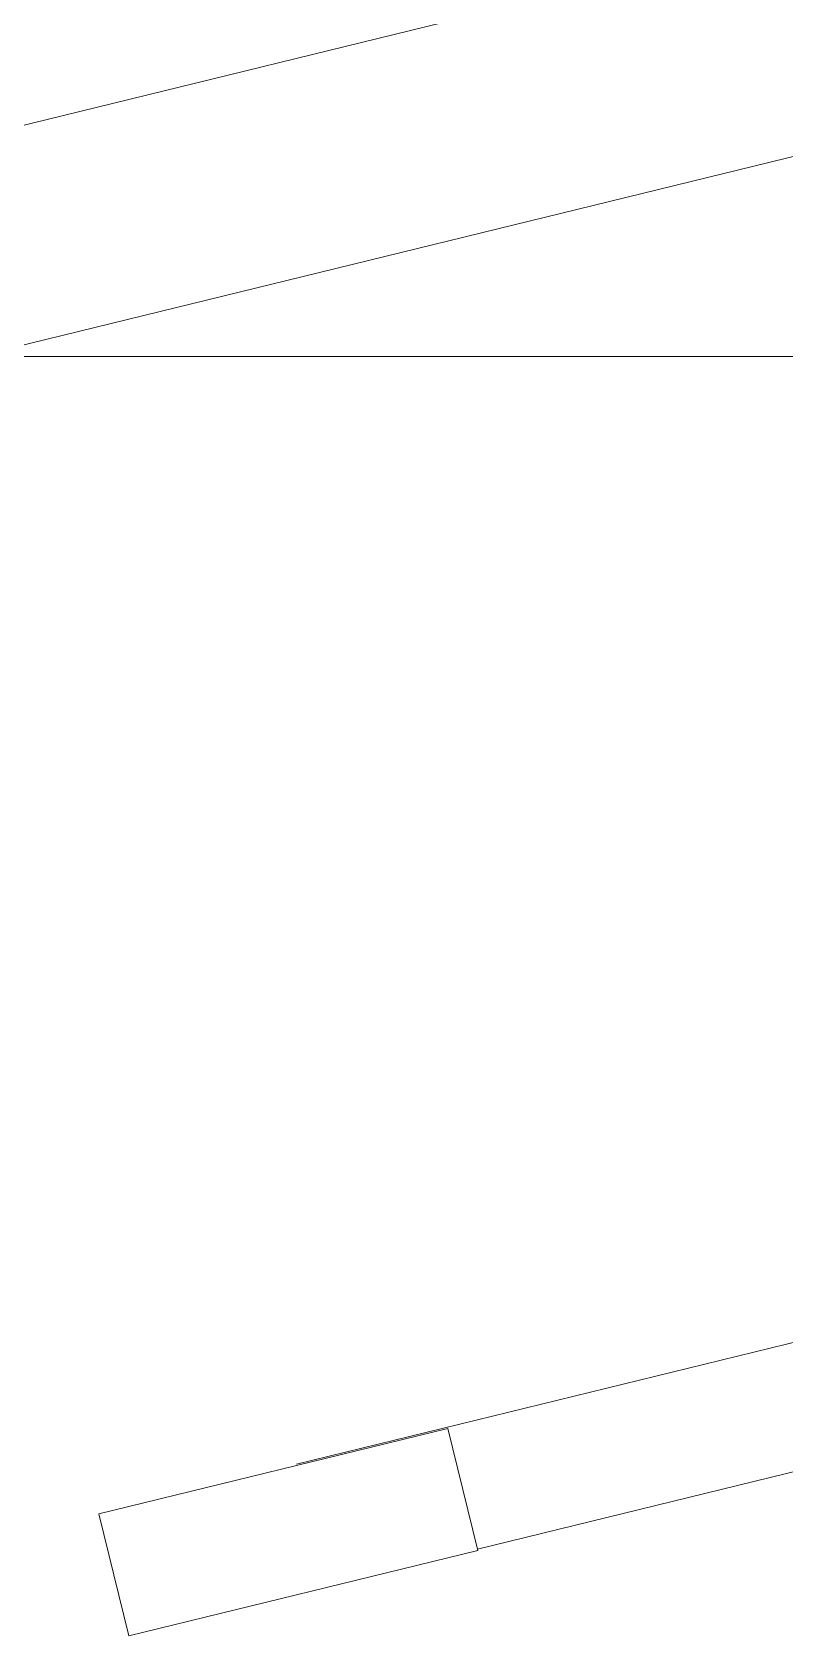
# Model space of a CAD drawing. Header units: metres. Extents: x -227.9 to -141.2, y 39.1 to 90.3.
# Drawn here: x -158.5311 to -158.4113, y 60.3962 to 60.6516 of the extents above; entities that cross this region are included whole.
import ezdxf

# ---------------------------------------------------------------- set-up
doc = ezdxf.new("R2010")
doc.units = ezdxf.units.M
doc.layers.add('A-FLOR-PATT', color=7, linetype='Continuous', lineweight=5)
doc.layers.add('Q-SPCQ', color=7, linetype='Continuous', lineweight=5)

msp = doc.modelspace()

# ---------------------------------------------------------------- linework, layer by layer
at = {"layer": 'A-FLOR-PATT', "color": 9, "linetype": 'Continuous', "true_color": 0xc0c0c0}
msp.add_line((-160.9456935075162, 60.59999999999999), (-158.2799790042585, 60.59999999999999), dxfattribs=at)
at = {"layer": 'Q-SPCQ', "color": 9, "lineweight": 9, "true_color": 0xc0c0c0}
for p, q in [((-158.3876054159202, 60.67233895519375), (-158.65954931755, 60.60565676591988)), ((-158.6232865761837, 60.57954137603962), (-158.3503714463338, 60.64646171598948)), ((-158.6232865761837, 60.57954137603962), (-158.379508292937, 60.63931719571013)), ((-158.3436133617935, 60.45923953206434), (-158.4890720724813, 60.42357223002341)), ((-158.4602538757872, 60.41004613316495), (-158.338850348274, 60.43981496766221)), ((-158.5204770970428, 60.41566976387954), (-158.4649702188474, 60.42928036568248)), ((-158.4649702188474, 60.42928036568248), (-158.4602072053279, 60.40985580128036)), ((-158.4890254020219, 60.42338189813882), (-158.4890254020219, 60.42338189813882)), ((-158.5157140835232, 60.39624519947741), (-158.5204770970428, 60.41566976387954)), ((-158.4602072053279, 60.40985580128036), (-158.5157140835232, 60.39624519947741))]:
    msp.add_line(p, q, dxfattribs=at)

doc.saveas('drawing.dxf')
